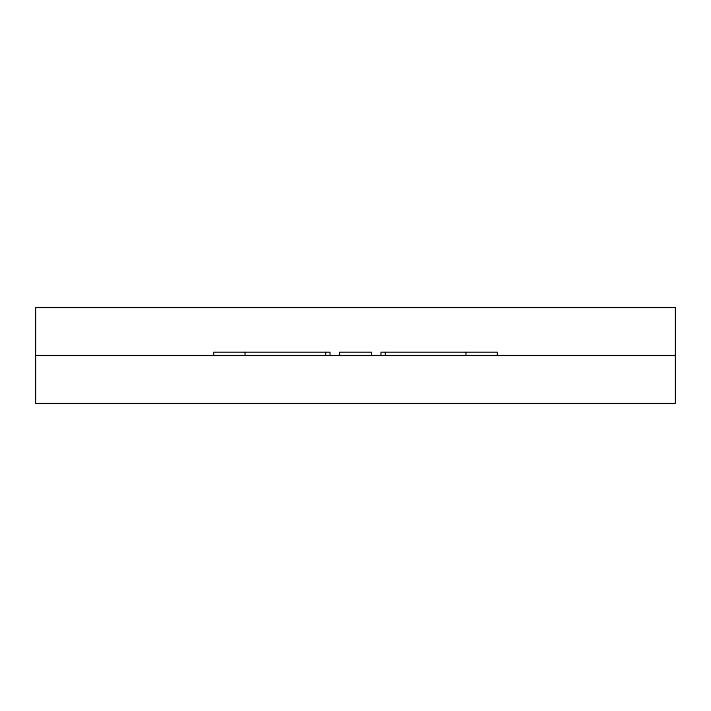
<?xml version="1.0" encoding="UTF-8"?>
<svg xmlns="http://www.w3.org/2000/svg" width="711" height="711" viewBox="0 0 711 711"><rect width="100%" height="100%" fill="white"/><g stroke="black" fill="none" stroke-linecap="round" stroke-linejoin="round"><path stroke-width="1.07" d="M35.55 355.5L675.45 355.5M497.398 355.5L497.398 352.3L380.936 352.3L380.936 355.5M465.945 352.3L465.945 355.5M385.415 352.3L385.415 355.5M371.498 355.5L371.498 352.3L339.502 352.3L339.502 355.5M330.064 355.5L330.064 352.3L213.602 352.3L213.602 355.5M325.585 352.3L325.585 355.5M245.055 352.3L245.055 355.5M675.45 307.507L35.55 307.507L35.55 403.493L675.45 403.493L675.45 307.507"/></g></svg>
